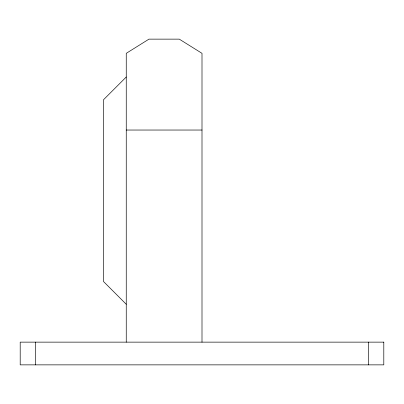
<?xml version="1.0" encoding="UTF-8"?>
<svg xmlns="http://www.w3.org/2000/svg" width="404" height="404" viewBox="0 0 404 404"><rect width="100%" height="100%" fill="white"/><g stroke="black" fill="none" stroke-linecap="round" stroke-linejoin="round"><path stroke-width="0.61" d="M126.25 77.013L103.525 99.737L103.525 281.538L126.25 304.262M126.25 130.037L202 130.037M368.65 342.137L368.65 364.863M202 342.137L202 53.333L179.275 39.138L148.975 39.138L126.25 53.333L126.25 342.137M35.35 342.137L35.35 364.863M383.8 342.137L20.2 342.137L20.2 364.863L383.8 364.863L383.8 342.137"/></g></svg>
